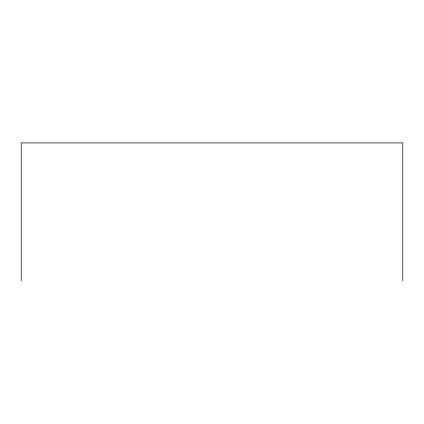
<?xml version="1.0" encoding="UTF-8"?>
<svg xmlns="http://www.w3.org/2000/svg" width="424" height="424" viewBox="0 0 424 424"><rect width="100%" height="100%" fill="white"/><g stroke="black" fill="none" stroke-linecap="round" stroke-linejoin="round"><path stroke-width="0.64" d="M402.8 281.091L402.8 142.909L21.2 142.909L21.2 281.091"/></g></svg>
